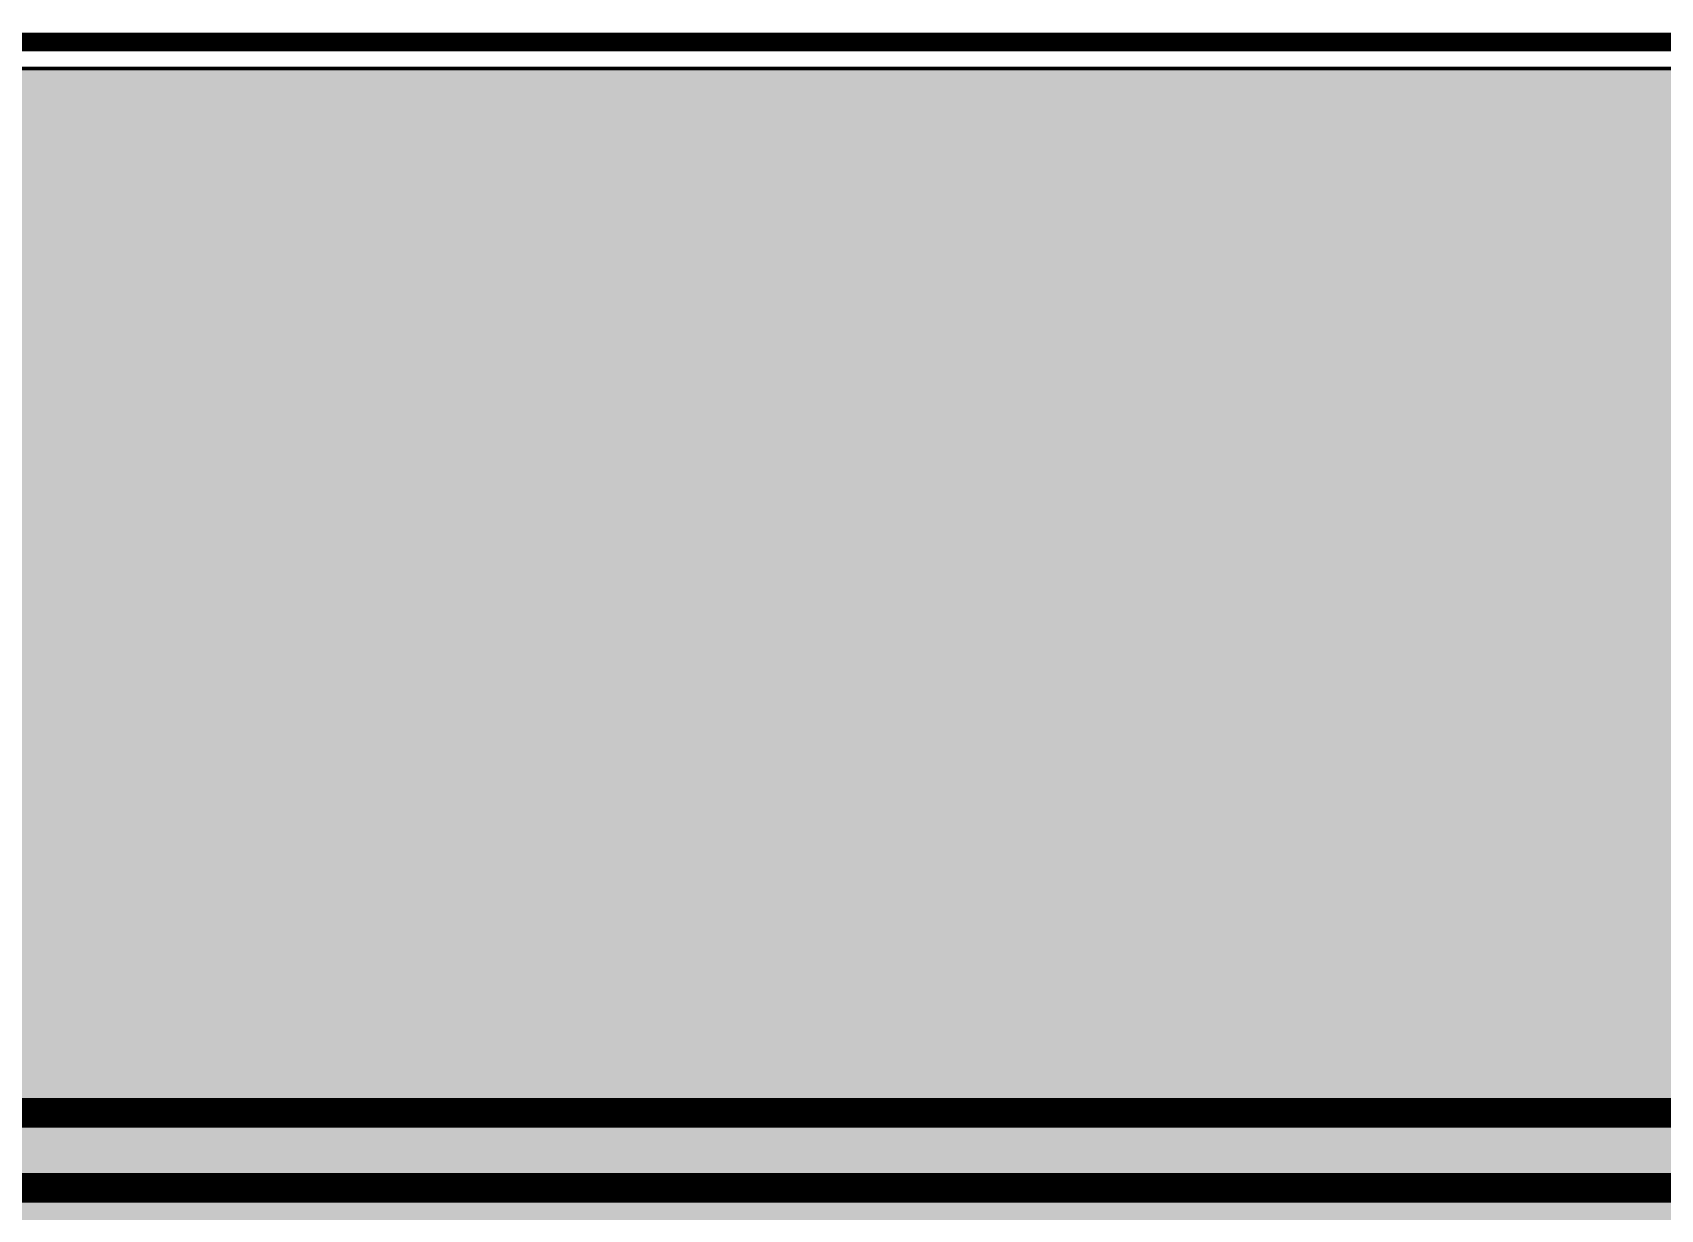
# Model space of a CAD drawing. Header units: millimetres. Extents: x -0.5 to 77.7, y -66.2 to -6.
# Drawn here: x 18.24 to 40.25, y -21.88 to -5.97 of the extents above; entities that cross this region are included whole.
import ezdxf

# ---------------------------------------------------------------- set-up
doc = ezdxf.new("R2010")
doc.units = ezdxf.units.MM
doc.header["$MEASUREMENT"] = 0
for name, color, linetype, true_color in [('Board-Outline-Layer', 7, 'Continuous', 0xff00ff), ('Inner1', 7, 'Continuous', 0x999966), ('Inner2', 7, 'Continuous', 0x008000)]:
    doc.layers.add(name, color=color, linetype=linetype, true_color=true_color)

msp = doc.modelspace()

# ---------------------------------------------------------------- hatches: boundary and pattern name
at = {"layer": 'Inner1'}
msp.add_hatch(color=256, dxfattribs=at).paths.add_polyline_path([(77.239, -6.454), (77.239, -65.682), (-0.023, -65.682), (-0.023, -6.454)])

# ---------------------------------------------------------------- linework, layer by layer
at = {"layer": 'Board-Outline-Layer', "const_width": 0.254}
msp.add_lwpolyline([(-0.381, -66.04), (-0.381, -6.096), (77.597, -6.096), (77.597, -66.04)], close=True, dxfattribs=at)
at = {"layer": 'Inner1'}
for points, const_width in [([(-0.381, -66.04), (-0.381, -6.096), (77.597, -6.096), (77.597, -66.04)], 0.00508), ([(77.239, -6.454), (77.239, -65.682), (-0.023, -65.682), (-0.023, -6.454)], 0.0508)]:
    msp.add_lwpolyline(points, close=True, dxfattribs=dict(at, const_width=const_width))
at = {"layer": 'Inner2', "const_width": 0.4}
for points in [[(51.054, -20.574), (17.526, -20.574)], [(16.129, -21.59), (50.292, -21.59)]]:
    msp.add_lwpolyline(points, dxfattribs=at)

doc.saveas('drawing.dxf')
